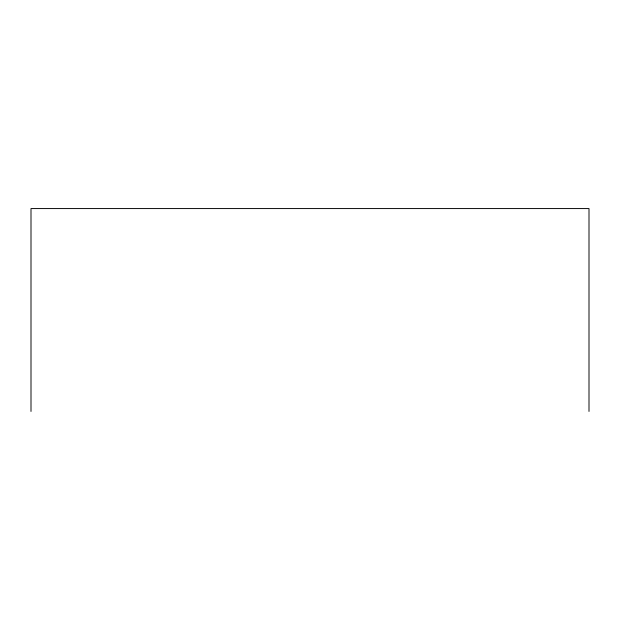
<?xml version="1.0" encoding="UTF-8"?>
<svg xmlns="http://www.w3.org/2000/svg" width="620" height="620" viewBox="0 0 620 620"><rect width="100%" height="100%" fill="white"/><g stroke="black" fill="none" stroke-linecap="round" stroke-linejoin="round"><path stroke-width="0.93" d="M589 411.432L589 208.568L31 208.568L31 411.432"/></g></svg>
